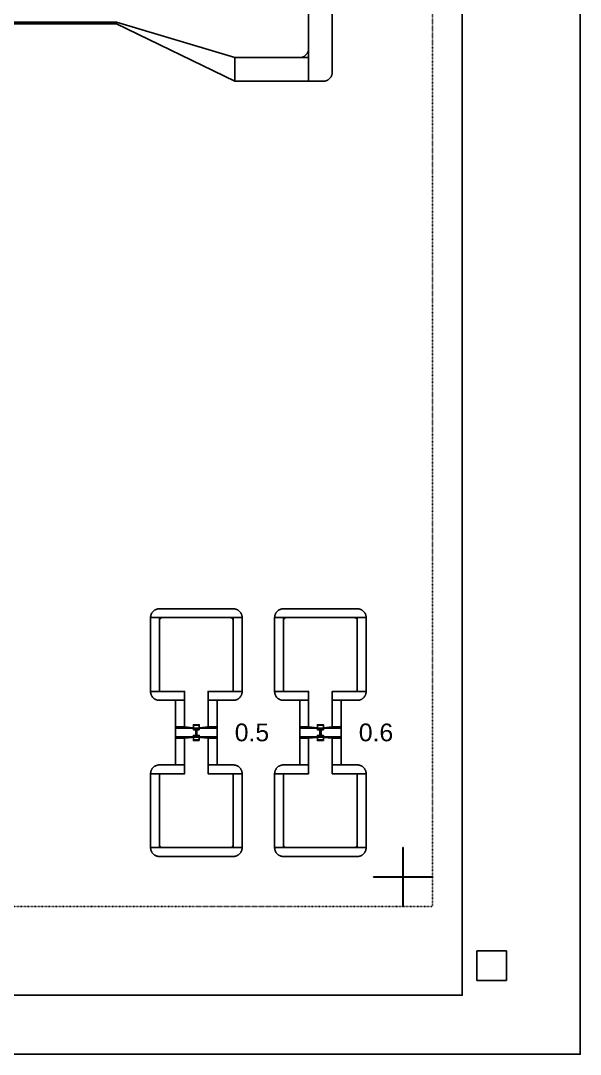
# Model space of a CAD drawing. Extents: x -3500 to 3500, y -3500 to 3500.
# Drawn here: x 1605 to 3500, y -3500 to 0 of the extents above; entities that cross this region are included whole.
import ezdxf

# ---------------------------------------------------------------- set-up
doc = ezdxf.new("R2010")
doc.units = 0
doc.linetypes.add('DOT', pattern=[0.2, 0, -0.2])
doc.layers.get('0').update_dxf_attribs({"linetype": 'CONTINUOUS'})
for name, color, linetype in [('BASEMETAL', 4, 'CONTINUOUS'), ('BUSMAIN', 3, 'CONTINUOUS'), ('DICEGRID', 3, 'CONTINUOUS'), ('FRAME', 8, 'CONTINUOUS'), ('JUNCTION', 1, 'CONTINUOUS'), ('MARKERS', 2, 'CONTINUOUS'), ('SECONDLAYER', 6, 'CONTINUOUS'), ('UNDERCUT', 2, 'CONTINUOUS')]:
    doc.layers.add(name, color=color, linetype=linetype)
doc.styles.get("Standard").update_dxf_attribs({"font": 'arial.ttf'})

# ---------------------------------------------------------------- blocks, each defined once
blk = doc.blocks.new('CHIP_XSEARCH')
for points in [[(5700, 1478.7), (5855, 1478.7), (5855, 1478.7), (5855, 1480.3), (5854.8, 1481.8), (5854.6, 1483.4), (5854.3, 1484.9), (5854, 1486.5), (5853.5, 1488), (5853, 1489.5), (5852.4, 1490.9), (5851.7, 1492.3), (5851, 1493.7), (5850.2, 1495), (5849.3, 1496.3), (5848.3, 1497.6), (5847.3, 1498.8), (5846.2, 1499.9), (5845.1, 1501), (5843.9, 1502), (5842.6, 1503), (5841.3, 1503.9), (5840, 1504.7), (5838.6, 1505.4), (5837.2, 1506.1), (5835.8, 1506.7), (5834.3, 1507.2), (5832.8, 1507.7), (5831.2, 1508), (5829.7, 1508.3), (5828.1, 1508.5), (5826.6, 1508.7), (5825, 1508.7), (5575, 1508.7), (5573.4, 1508.7), (5571.9, 1508.5), (5570.3, 1508.3), (5568.8, 1508), (5567.2, 1507.7), (5565.7, 1507.2), (5564.2, 1506.7), (5562.8, 1506.1), (5561.4, 1505.4), (5560, 1504.7), (5558.7, 1503.9), (5557.4, 1503), (5556.1, 1502), (5554.9, 1501), (5553.8, 1499.9), (5552.7, 1498.8), (5551.7, 1497.6), (5550.7, 1496.3), (5549.8, 1495), (5549, 1493.7), (5548.3, 1492.3), (5547.6, 1490.9), (5547, 1489.5), (5546.5, 1488), (5546, 1486.5), (5545.7, 1484.9), (5545.4, 1483.4), (5545.2, 1481.8), (5545, 1480.3), (5545, 1478.7), (5545, 1478.7)], [(6120, 1478.7), (6275, 1478.7), (6275, 1478.7), (6275, 1480.3), (6274.8, 1481.8), (6274.6, 1483.4), (6274.3, 1484.9), (6274, 1486.5), (6273.5, 1488), (6273, 1489.5), (6272.4, 1490.9), (6271.7, 1492.3), (6271, 1493.7), (6270.2, 1495), (6269.3, 1496.3), (6268.3, 1497.6), (6267.3, 1498.8), (6266.2, 1499.9), (6265.1, 1501), (6263.9, 1502), (6262.6, 1503), (6261.3, 1503.9), (6260, 1504.7), (6258.6, 1505.4), (6257.2, 1506.1), (6255.8, 1506.7), (6254.3, 1507.2), (6252.8, 1507.7), (6251.2, 1508), (6249.7, 1508.3), (6248.1, 1508.5), (6246.6, 1508.7), (6245, 1508.7), (5995, 1508.7), (5993.4, 1508.7), (5991.9, 1508.5), (5990.3, 1508.3), (5988.8, 1508), (5987.2, 1507.7), (5985.7, 1507.2), (5984.2, 1506.7), (5982.8, 1506.1), (5981.4, 1505.4), (5980, 1504.7), (5978.7, 1503.9), (5977.4, 1503), (5976.1, 1502), (5974.9, 1501), (5973.8, 1499.9), (5972.7, 1498.8), (5971.7, 1497.6), (5970.7, 1496.3), (5969.8, 1495), (5969, 1493.7), (5968.3, 1492.3), (5967.6, 1490.9), (5967, 1489.5), (5966.5, 1488), (5966, 1486.5), (5965.7, 1484.9), (5965.4, 1483.4), (5965.2, 1481.8), (5965, 1480.3), (5965, 1478.7), (5965, 1478.7)], [(5575, 1228.7), (5575, 1478.7), (5545, 1478.7), (5545, 1228.7)], [(5575, 1478.7), (5575, 1468.7), (5575.1, 1469.7), (5575.2, 1470.8), (5575.5, 1471.8), (5575.9, 1472.8), (5576.3, 1473.7), (5576.9, 1474.6), (5577.6, 1475.4), (5578.3, 1476.1), (5579.1, 1476.8), (5580, 1477.4), (5580.9, 1477.8), (5581.9, 1478.2), (5582.9, 1478.5), (5584, 1478.6), (5585, 1478.7)], [(5825, 1478.7), (5825, 1468.7), (5824.9, 1469.7), (5824.8, 1470.8), (5824.5, 1471.8), (5824.1, 1472.8), (5823.7, 1473.7), (5823.1, 1474.6), (5822.4, 1475.4), (5821.7, 1476.1), (5820.9, 1476.8), (5820, 1477.4), (5819.1, 1477.8), (5818.1, 1478.2), (5817.1, 1478.5), (5816, 1478.6), (5815, 1478.7)], [(5825, 1228.7), (5825, 1478.7), (5855, 1478.7), (5855, 1228.7)], [(5995, 1228.7), (5995, 1478.7), (5965, 1478.7), (5965, 1228.7)], [(5995, 1478.7), (5995, 1468.7), (5995.1, 1469.7), (5995.2, 1470.8), (5995.5, 1471.8), (5995.9, 1472.8), (5996.3, 1473.7), (5996.9, 1474.6), (5997.6, 1475.4), (5998.3, 1476.1), (5999.1, 1476.8), (6000, 1477.4), (6000.9, 1477.8), (6001.9, 1478.2), (6002.9, 1478.5), (6004, 1478.6), (6005, 1478.7)], [(6245, 1478.7), (6245, 1468.7), (6244.9, 1469.7), (6244.8, 1470.8), (6244.5, 1471.8), (6244.1, 1472.8), (6243.7, 1473.7), (6243.1, 1474.6), (6242.4, 1475.4), (6241.7, 1476.1), (6240.9, 1476.8), (6240, 1477.4), (6239.1, 1477.8), (6238.1, 1478.2), (6237.1, 1478.5), (6236, 1478.6), (6235, 1478.7)], [(6245, 1228.7), (6245, 1478.7), (6275, 1478.7), (6275, 1228.7)], [(5602.5, 1228.7), (5660, 1228.7), (5660, 1198.7), (5575, 1198.7), (5573.4, 1198.7), (5571.9, 1198.9), (5570.3, 1199.1), (5568.8, 1199.4), (5567.2, 1199.7), (5565.7, 1200.2), (5564.2, 1200.7), (5562.8, 1201.3), (5561.4, 1202), (5560, 1202.7), (5558.7, 1203.5), (5557.4, 1204.4), (5556.1, 1205.4), (5554.9, 1206.4), (5553.8, 1207.5), (5552.7, 1208.6), (5551.7, 1209.8), (5550.7, 1211.1), (5549.8, 1212.4), (5549, 1213.7), (5548.3, 1215.1), (5547.6, 1216.5), (5547, 1217.9), (5546.5, 1219.4), (5546, 1220.9), (5545.7, 1222.5), (5545.4, 1224), (5545.2, 1225.6), (5545, 1227.1), (5545, 1228.7), (5545, 1228.7)], [(5797.5, 1228.7), (5855, 1228.7), (5855, 1228.7), (5855, 1227.1), (5854.8, 1225.6), (5854.6, 1224), (5854.3, 1222.5), (5854, 1220.9), (5853.5, 1219.4), (5853, 1217.9), (5852.4, 1216.5), (5851.7, 1215.1), (5851, 1213.7), (5850.2, 1212.4), (5849.3, 1211.1), (5848.3, 1209.8), (5847.3, 1208.6), (5846.2, 1207.5), (5845.1, 1206.4), (5843.9, 1205.4), (5842.6, 1204.4), (5841.3, 1203.5), (5840, 1202.7), (5838.6, 1202), (5837.2, 1201.3), (5835.8, 1200.7), (5834.3, 1200.2), (5832.8, 1199.7), (5831.2, 1199.4), (5829.7, 1199.1), (5828.1, 1198.9), (5826.6, 1198.7), (5825, 1198.7), (5740, 1198.7), (5740, 1228.7)], [(6022.5, 1228.7), (6080, 1228.7), (6080, 1198.7), (5995, 1198.7), (5993.4, 1198.7), (5991.9, 1198.9), (5990.3, 1199.1), (5988.8, 1199.4), (5987.2, 1199.7), (5985.7, 1200.2), (5984.2, 1200.7), (5982.8, 1201.3), (5981.4, 1202), (5980, 1202.7), (5978.7, 1203.5), (5977.4, 1204.4), (5976.1, 1205.4), (5974.9, 1206.4), (5973.8, 1207.5), (5972.7, 1208.6), (5971.7, 1209.8), (5970.7, 1211.1), (5969.8, 1212.4), (5969, 1213.7), (5968.3, 1215.1), (5967.6, 1216.5), (5967, 1217.9), (5966.5, 1219.4), (5966, 1220.9), (5965.7, 1222.5), (5965.4, 1224), (5965.2, 1225.6), (5965, 1227.1), (5965, 1228.7), (5965, 1228.7)], [(6217.5, 1228.7), (6275, 1228.7), (6275, 1228.7), (6275, 1227.1), (6274.8, 1225.6), (6274.6, 1224), (6274.3, 1222.5), (6274, 1220.9), (6273.5, 1219.4), (6273, 1217.9), (6272.4, 1216.5), (6271.7, 1215.1), (6271, 1213.7), (6270.2, 1212.4), (6269.3, 1211.1), (6268.3, 1209.8), (6267.3, 1208.6), (6266.2, 1207.5), (6265.1, 1206.4), (6263.9, 1205.4), (6262.6, 1204.4), (6261.3, 1203.5), (6260, 1202.7), (6258.6, 1202), (6257.2, 1201.3), (6255.8, 1200.7), (6254.3, 1200.2), (6252.8, 1199.7), (6251.2, 1199.4), (6249.7, 1199.1), (6248.1, 1198.9), (6246.6, 1198.7), (6245, 1198.7), (6160, 1198.7), (6160, 1228.7)], [(5660, 1108.7), (5660, 1198.7), (5630, 1198.7), (5630, 1108.7)], [(5740, 1108.7), (5740, 1198.7), (5770, 1198.7), (5770, 1108.7)], [(6080, 1108.7), (6080, 1198.7), (6050, 1198.7), (6050, 1108.7)], [(6160, 1108.7), (6160, 1198.7), (6190, 1198.7), (6190, 1108.7)], [(5699.8, 1104.7), (5660, 1108.7), (5630, 1108.7), (5630, 1104.7)], [(5770, 1104.7), (5770, 1074.7), (5630, 1074.7), (5630, 1104.7)], [(5770, 1104.7), (5770, 1108.7), (5740, 1108.7), (5700.2, 1104.7)], [(6119.7, 1104.7), (6080, 1108.7), (6050, 1108.7), (6050, 1104.7)], [(6190, 1104.7), (6190, 1074.7), (6050, 1074.7), (6050, 1104.7)], [(6190, 1104.7), (6190, 1108.7), (6160, 1108.7), (6120.3, 1104.7)], [(5660, 1070), (5699.8, 1074), (5630, 1074), (5630, 1070)], [(5660, 980), (5660, 1070), (5630, 1070), (5630, 980)], [(5770, 1070), (5770, 1074), (5700.2, 1074), (5740, 1070)], [(5740, 980), (5740, 1070), (5770, 1070), (5770, 980)], [(6080, 1070), (6119.7, 1074), (6050, 1074), (6050, 1070)], [(6080, 980), (6080, 1070), (6050, 1070), (6050, 980)], [(6190, 1070), (6190, 1074), (6120.3, 1074), (6160, 1070)], [(6160, 980), (6160, 1070), (6190, 1070), (6190, 980)], [(5602.5, 950), (5660, 950), (5660, 980), (5575, 980), (5573.4, 980), (5571.9, 979.8), (5570.3, 979.6), (5568.8, 979.3), (5567.2, 979), (5565.7, 978.5), (5564.2, 978), (5562.8, 977.4), (5561.4, 976.7), (5560, 976), (5558.7, 975.2), (5557.4, 974.3), (5556.1, 973.3), (5554.9, 972.3), (5553.8, 971.2), (5552.7, 970.1), (5551.7, 968.9), (5550.7, 967.6), (5549.8, 966.3), (5549, 965), (5548.3, 963.6), (5547.6, 962.2), (5547, 960.8), (5546.5, 959.3), (5546, 957.8), (5545.7, 956.2), (5545.4, 954.7), (5545.2, 953.1), (5545, 951.6), (5545, 950), (5545, 950)], [(5797.5, 950), (5855, 950), (5855, 950), (5855, 951.6), (5854.8, 953.1), (5854.6, 954.7), (5854.3, 956.2), (5854, 957.8), (5853.5, 959.3), (5853, 960.8), (5852.4, 962.2), (5851.7, 963.6), (5851, 965), (5850.2, 966.3), (5849.3, 967.6), (5848.3, 968.9), (5847.3, 970.1), (5846.2, 971.2), (5845.1, 972.3), (5843.9, 973.3), (5842.6, 974.3), (5841.3, 975.2), (5840, 976), (5838.6, 976.7), (5837.2, 977.4), (5835.8, 978), (5834.3, 978.5), (5832.8, 979), (5831.2, 979.3), (5829.7, 979.6), (5828.1, 979.8), (5826.6, 980), (5825, 980), (5740, 980), (5740, 950)], [(6022.5, 950), (6080, 950), (6080, 980), (5995, 980), (5993.4, 980), (5991.9, 979.8), (5990.3, 979.6), (5988.8, 979.3), (5987.2, 979), (5985.7, 978.5), (5984.2, 978), (5982.8, 977.4), (5981.4, 976.7), (5980, 976), (5978.7, 975.2), (5977.4, 974.3), (5976.1, 973.3), (5974.9, 972.3), (5973.8, 971.2), (5972.7, 970.1), (5971.7, 968.9), (5970.7, 967.6), (5969.8, 966.3), (5969, 965), (5968.3, 963.6), (5967.6, 962.2), (5967, 960.8), (5966.5, 959.3), (5966, 957.8), (5965.7, 956.2), (5965.4, 954.7), (5965.2, 953.1), (5965, 951.6), (5965, 950), (5965, 950)], [(6217.5, 950), (6275, 950), (6275, 950), (6275, 951.6), (6274.8, 953.1), (6274.6, 954.7), (6274.3, 956.2), (6274, 957.8), (6273.5, 959.3), (6273, 960.8), (6272.4, 962.2), (6271.7, 963.6), (6271, 965), (6270.2, 966.3), (6269.3, 967.6), (6268.3, 968.9), (6267.3, 970.1), (6266.2, 971.2), (6265.1, 972.3), (6263.9, 973.3), (6262.6, 974.3), (6261.3, 975.2), (6260, 976), (6258.6, 976.7), (6257.2, 977.4), (6255.8, 978), (6254.3, 978.5), (6252.8, 979), (6251.2, 979.3), (6249.7, 979.6), (6248.1, 979.8), (6246.6, 980), (6245, 980), (6160, 980), (6160, 950)], [(5575, 700), (5575, 950), (5545, 950), (5545, 700)], [(5825, 700), (5825, 950), (5855, 950), (5855, 700)], [(5995, 700), (5995, 950), (5965, 950), (5965, 700)], [(6245, 700), (6245, 950), (6275, 950), (6275, 700)], [(5700, 700), (5855, 700), (5855, 700), (5855, 698.4), (5854.8, 696.9), (5854.6, 695.3), (5854.3, 693.8), (5854, 692.2), (5853.5, 690.7), (5853, 689.2), (5852.4, 687.8), (5851.7, 686.4), (5851, 685), (5850.2, 683.7), (5849.3, 682.4), (5848.3, 681.1), (5847.3, 679.9), (5846.2, 678.8), (5845.1, 677.7), (5843.9, 676.7), (5842.6, 675.7), (5841.3, 674.8), (5840, 674), (5838.6, 673.3), (5837.2, 672.6), (5835.8, 672), (5834.3, 671.5), (5832.8, 671), (5831.2, 670.7), (5829.7, 670.4), (5828.1, 670.2), (5826.6, 670), (5825, 670), (5575, 670), (5573.4, 670), (5571.9, 670.2), (5570.3, 670.4), (5568.8, 670.7), (5567.2, 671), (5565.7, 671.5), (5564.2, 672), (5562.8, 672.6), (5561.4, 673.3), (5560, 674), (5558.7, 674.8), (5557.4, 675.7), (5556.1, 676.7), (5554.9, 677.7), (5553.8, 678.8), (5552.7, 679.9), (5551.7, 681.1), (5550.7, 682.4), (5549.8, 683.7), (5549, 685), (5548.3, 686.4), (5547.6, 687.8), (5547, 689.2), (5546.5, 690.7), (5546, 692.2), (5545.7, 693.8), (5545.4, 695.3), (5545.2, 696.9), (5545, 698.4), (5545, 700), (5545, 700)], [(5575, 700), (5575, 710), (5575.1, 709), (5575.2, 707.9), (5575.5, 706.9), (5575.9, 705.9), (5576.3, 705), (5576.9, 704.1), (5577.6, 703.3), (5578.3, 702.6), (5579.1, 701.9), (5580, 701.3), (5580.9, 700.9), (5581.9, 700.5), (5582.9, 700.2), (5584, 700.1), (5585, 700)], [(5825, 700), (5825, 710), (5824.9, 709), (5824.8, 707.9), (5824.5, 706.9), (5824.1, 705.9), (5823.7, 705), (5823.1, 704.1), (5822.4, 703.3), (5821.7, 702.6), (5820.9, 701.9), (5820, 701.3), (5819.1, 700.9), (5818.1, 700.5), (5817.1, 700.2), (5816, 700.1), (5815, 700)], [(6120, 700), (6275, 700), (6275, 700), (6275, 698.4), (6274.8, 696.9), (6274.6, 695.3), (6274.3, 693.8), (6274, 692.2), (6273.5, 690.7), (6273, 689.2), (6272.4, 687.8), (6271.7, 686.4), (6271, 685), (6270.2, 683.7), (6269.3, 682.4), (6268.3, 681.1), (6267.3, 679.9), (6266.2, 678.8), (6265.1, 677.7), (6263.9, 676.7), (6262.6, 675.7), (6261.3, 674.8), (6260, 674), (6258.6, 673.3), (6257.2, 672.6), (6255.8, 672), (6254.3, 671.5), (6252.8, 671), (6251.2, 670.7), (6249.7, 670.4), (6248.1, 670.2), (6246.6, 670), (6245, 670), (5995, 670), (5993.4, 670), (5991.9, 670.2), (5990.3, 670.4), (5988.8, 670.7), (5987.2, 671), (5985.7, 671.5), (5984.2, 672), (5982.8, 672.6), (5981.4, 673.3), (5980, 674), (5978.7, 674.8), (5977.4, 675.7), (5976.1, 676.7), (5974.9, 677.7), (5973.8, 678.8), (5972.7, 679.9), (5971.7, 681.1), (5970.7, 682.4), (5969.8, 683.7), (5969, 685), (5968.3, 686.4), (5967.6, 687.8), (5967, 689.2), (5966.5, 690.7), (5966, 692.2), (5965.7, 693.8), (5965.4, 695.3), (5965.2, 696.9), (5965, 698.4), (5965, 700), (5965, 700)], [(5995, 700), (5995, 710), (5995.1, 709), (5995.2, 707.9), (5995.5, 706.9), (5995.9, 705.9), (5996.3, 705), (5996.9, 704.1), (5997.6, 703.3), (5998.3, 702.6), (5999.1, 701.9), (6000, 701.3), (6000.9, 700.9), (6001.9, 700.5), (6002.9, 700.2), (6004, 700.1), (6005, 700)], [(6245, 700), (6245, 710), (6244.9, 709), (6244.8, 707.9), (6244.5, 706.9), (6244.1, 705.9), (6243.7, 705), (6243.1, 704.1), (6242.4, 703.3), (6241.7, 702.6), (6240.9, 701.9), (6240, 701.3), (6239.1, 700.9), (6238.1, 700.5), (6237.1, 700.2), (6236, 700.1), (6235, 700)]]:
    blk.add_lwpolyline(points, close=True)
at = {"layer": 'BUSMAIN'}
blk.add_lwpolyline([(6160, 3675), (6160, 3325), (6160, 3323.4), (6159.8, 3321.9), (6159.6, 3320.3), (6159.3, 3318.8), (6159, 3317.2), (6158.5, 3315.7), (6158, 3314.2), (6157.4, 3312.8), (6156.7, 3311.4), (6156, 3310), (6155.2, 3308.7), (6154.3, 3307.4), (6153.3, 3306.1), (6152.3, 3304.9), (6151.2, 3303.8), (6150.1, 3302.7), (6148.9, 3301.7), (6147.6, 3300.7), (6146.3, 3299.8), (6145, 3299), (6143.6, 3298.3), (6142.2, 3297.6), (6140.8, 3297), (6139.3, 3296.5), (6137.8, 3296), (6136.2, 3295.7), (6134.7, 3295.4), (6133.1, 3295.2), (6131.6, 3295), (6130, 3295), (6080, 3295), (6080, 3500), (6080, 3705)], dxfattribs=at)
for points in [[(1570, 3495), (5430, 3495), (5430, 3489), (1570, 3489)], [(5830, 3375), (5430, 3495), (5430, 3489), (5830, 3295)], [(6080, 3375), (6050, 3375), (6053.1, 3375.2), (6056.2, 3375.7), (6059.3, 3376.5), (6062.2, 3377.6), (6065, 3379), (6067.6, 3380.7), (6070.1, 3382.7), (6072.3, 3384.9), (6074.3, 3387.4), (6076, 3390), (6077.4, 3392.8), (6078.5, 3395.7), (6079.3, 3398.8), (6079.8, 3401.9), (6080, 3405)], [(6080, 3375), (5830, 3375), (5830, 3295), (6080, 3295)]]:
    blk.add_lwpolyline(points, close=True, dxfattribs=at)
at = {"layer": 'DICEGRID'}
blk.add_lwpolyline([(400, 200), (6600, 200), (6600, 6800), (400, 6800)], close=True, dxfattribs=at)
at = {"layer": 'FRAME'}
blk.add_lwpolyline([(0, 0), (7000, 0), (7000, 7000), (0, 7000)], close=True, dxfattribs=at)
at = {"layer": 'FRAME', "linetype": 'DOT'}
blk.add_lwpolyline([(500, 500), (6500, 500), (6500, 6500), (500, 6500)], close=True, dxfattribs=at)
at = {"layer": 'JUNCTION'}
for points in [[(5710, 1099.7), (5710, 1114.7), (5690, 1114.7), (5690, 1099.7)], [(5701.5, 1090.6), (5701.5, 1099.7), (5698.5, 1099.7), (5698.5, 1090.6)], [(5701.5, 1089.2), (5700.2, 1089.7), (5699.8, 1089.7), (5698.5, 1089.2)], [(5701.5, 1079.7), (5701.5, 1089.2), (5698.5, 1089.2), (5698.5, 1079.7)], [(5700.2, 1089.7), (5700.2, 1090.4), (5699.8, 1090.4), (5699.8, 1089.7)], [(6130, 1099.7), (6130, 1114.7), (6110, 1114.7), (6110, 1099.7)], [(6121.5, 1090.6), (6121.5, 1099.7), (6118.5, 1099.7), (6118.5, 1090.6)], [(6121.5, 1089.2), (6120.2, 1089.7), (6119.8, 1089.7), (6118.5, 1089.2)], [(6121.5, 1079.7), (6121.5, 1089.2), (6118.5, 1089.2), (6118.5, 1079.7)], [(6120.2, 1089.7), (6120.2, 1090.4), (6119.8, 1090.4), (6119.8, 1089.7)], [(5710, 1064.7), (5710, 1079.7), (5690, 1079.7), (5690, 1064.7)], [(6130, 1064.7), (6130, 1079.7), (6110, 1079.7), (6110, 1064.7)]]:
    blk.add_lwpolyline(points, close=True, dxfattribs=at)
at = {"layer": 'MARKERS'}
for points in [[(6399.5, 600.5), (6400.5, 600.5), (6400.5, 700), (6399.5, 700)], [(6300, 599.5), (6500, 599.5), (6500, 600.5), (6300, 600.5)], [(6399.5, 500), (6400.5, 500), (6400.5, 599.5), (6399.5, 599.5)]]:
    blk.add_lwpolyline(points, close=True, dxfattribs=at)
at = {"layer": 'SECONDLAYER'}
for points in [[(5710, 1099.3), (5710, 1115.8), (5690, 1115.8), (5690, 1099.3)], [(5702.2, 1090.6), (5702.2, 1099.3), (5697.8, 1099.3), (5697.8, 1090.6)], [(5702.2, 1090.4), (5702.2, 1090.6), (5697.8, 1090.6), (5697.8, 1090.4)], [(5702.2, 1088.2), (5700.6, 1089), (5699.4, 1089), (5697.8, 1088.2)], [(5702.2, 1078.7), (5702.2, 1088.2), (5697.8, 1088.2), (5697.8, 1078.7)], [(5700.6, 1089), (5700.6, 1090.4), (5699.4, 1090.4), (5699.4, 1089)], [(6130, 1099.3), (6130, 1115.8), (6110, 1115.8), (6110, 1099.3)], [(6122.2, 1090.6), (6122.2, 1099.3), (6117.8, 1099.3), (6117.8, 1090.6)], [(6122.2, 1090.4), (6122.2, 1090.6), (6117.8, 1090.6), (6117.8, 1090.4)], [(6122.2, 1088.2), (6120.6, 1089), (6119.4, 1089), (6117.8, 1088.2)], [(6122.2, 1078.7), (6122.2, 1088.2), (6117.8, 1088.2), (6117.8, 1078.7)], [(6120.6, 1089), (6120.6, 1090.4), (6119.4, 1090.4), (6119.4, 1089)], [(5710, 1062.2), (5710, 1078.7), (5690, 1078.7), (5690, 1062.2)], [(6130, 1062.2), (6130, 1078.7), (6110, 1078.7), (6110, 1062.2)], [(6650, 250), (6750, 250), (6750, 350), (6650, 350)]]:
    blk.add_lwpolyline(points, close=True, dxfattribs=at)
at = {"layer": 'UNDERCUT'}
for points in [[(5701.5, 1090.4), (5701.5, 1090.6), (5698.5, 1090.6), (5698.5, 1090.4)], [(6121.5, 1090.4), (6121.5, 1090.6), (6118.5, 1090.6), (6118.5, 1090.4)]]:
    blk.add_lwpolyline(points, close=True, dxfattribs=at)
at = {"layer": 'MARKERS'}
for s, p in [('0.5', (5830, 1060)), ('0.6', (6250, 1060))]:
    blk.add_text(s, height=60, dxfattribs=at).set_placement(p)

msp = doc.modelspace()

# ---------------------------------------------------------------- block references
at = {"layer": 'BASEMETAL'}
msp.add_blockref('CHIP_XSEARCH', (-3500, -3500), dxfattribs=at)

doc.saveas('drawing.dxf')
